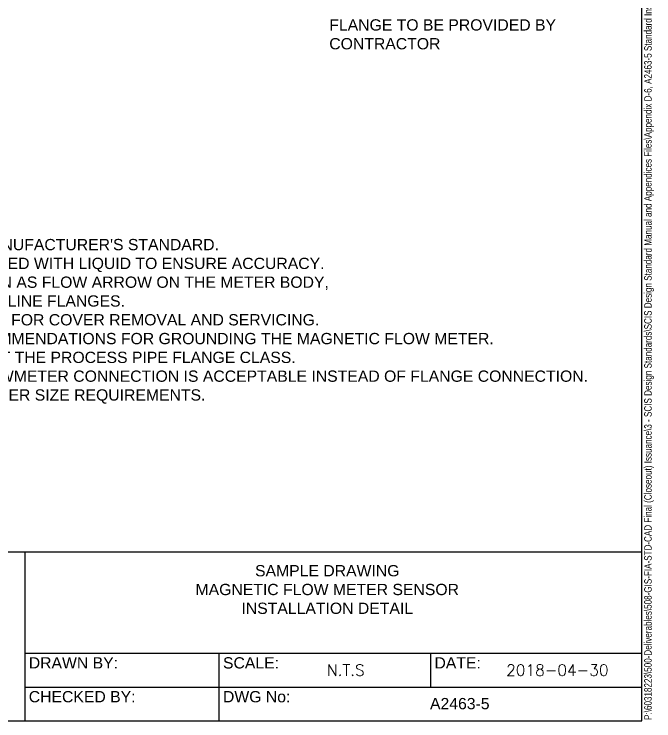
# Model space of a CAD drawing. Header units: millimetres. Extents: x 20 to 208, y 10 to 269.
# Drawn here: x 94.7 to 208.1, y 10 to 135.4 of the extents above; entities that cross this region are included whole.
import ezdxf
from ezdxf.enums import TextEntityAlignment as Align

# ---------------------------------------------------------------- set-up
doc = ezdxf.new("R2010")
doc.units = ezdxf.units.MM
doc.header["$LTSCALE"] = 5
doc.header["$MEASUREMENT"] = 0
doc.layers.get('0').update_dxf_attribs({"linetype": 'CONTINUOUS'})
for name, color, linetype in [('BBATXT', 7, 'CONTINUOUS'), ('C-B-TITLE', 7, 'CONTINUOUS'), ('G-ANNO-SYMB', 5, 'CONTINUOUS')]:
    doc.layers.add(name, color=color, linetype=linetype)
doc.layers.add('N-ANNO-TEXT', color=2, linetype='CONTINUOUS', lineweight=25)
doc.styles.add('_CGS_2-5_NOTES', font='arial.ttf', dxfattribs={"height": 2.5})
doc.styles.add('FILENAME', font='ARIALN.TTF', dxfattribs={"width": 0.95, "height": 2.5})
doc.styles.add('T1_2_5', font='simplex.shx', dxfattribs={"height": 2.5})

# ---------------------------------------------------------------- blocks, each defined once
blk = doc.blocks.new('FILE NAME')
at = {"layer": 'C-B-TITLE', "insert": (360.99, 526.17), "char_height": 2.5, "attachment_point": 1, "style": 'FILENAME'}
blk.add_mtext('P:\\\\60318223\\\\500-Deliverables\\\\508-GIS-FIA-STD-CAD Final (Closeout) Issuance\\\\3 - SCIS Design Standards\\\\SCIS Design Standard Manual and Appendices Files\\\\Appendix D-6, A2463-5 Standard Instr. Mounting Details - 05-Magnetic Flow Meter_Sensor.dwg', dxfattribs=at)

msp = doc.modelspace()

# ---------------------------------------------------------------- linework, layer by layer
for p, q in [((20, 40), (181.99, 40)), ((20, 40), (181.99, 40)), ((20, 40), (181.99, 40)), ((20, 40), (181.99, 40)), ((20, 40), (206, 40)), ((20, 40), (96.56, 40)), ((96.56, 40), (96.56, 10)), ((96.56, 40), (206, 40)), ((96.56, 22), (206, 22)), ((131, 22), (131, 10)), ((168.5, 22), (168.5, 16)), ((96.56, 16), (206, 16))]:
    msp.add_line(p, q)
at = {"layer": 'G-ANNO-SYMB'}
for p, q in [((206, 10), (206, 269)), ((20, 10), (206, 10)), ((26, 10), (206, 10))]:
    msp.add_line(p, q, dxfattribs=at)

# ---------------------------------------------------------------- block references
at = {"layer": 'BBATXT', "xscale": 0.7273500000000013, "yscale": 0.5273499999999984, "zscale": 0.6273500000000001, "rotation": 90}
msp.add_blockref('FILE NAME', (483.88, -252.4), dxfattribs=at)

# ---------------------------------------------------------------- texts
at = {"insert": (150.2, 37.64), "char_height": 2, "attachment_point": 2, "style": '_CGS_2-5_NOTES'}
msp.add_mtext_dynamic_manual_height_columns('SAMPLE DRAWING\\PMAGNETIC FLOW METER SENSOR\\PINSTALLATION DETAIL', width=111.4834, gutter_width=12.5, heights=[0], dxfattribs=at)
at = {"char_height": 2, "style": '_CGS_2-5_NOTES'}
for s, insert, width, attachment_point in [('SCALE:', (131.71, 21.29), 25, 1), ('DRAWN BY:', (97.27, 21.29), 25, 1), ('DATE:', (169.21, 21.29), 25, 1), ('CHECKED BY:', (97.27, 15.29), 25, 1), ('DWG No:', (131.71, 15.29), 25, 1), ('A2463-5', (173.7, 14.06), 63.465, 2)]:
    msp.add_mtext(s, dxfattribs=dict(at, insert=insert, width=width, attachment_point=attachment_point))
at = {"style": 'T1_2_5'}
for tag, text, p in [('N.T.S', 'SCALE', (153.5, 19)), ('2018-04-30', '2018-04-30', (191, 19))]:
    msp.add_attdef(tag, text=text, height=2, dxfattribs=at).set_placement(p, align=Align.MIDDLE_CENTER)
at = {"layer": 'N-ANNO-TEXT', "insert": (150.56, 134.46), "char_height": 2, "attachment_point": 1, "style": '_CGS_2-5_NOTES'}
msp.add_mtext_dynamic_manual_height_columns('FLANGE TO BE PROVIDED BY CONTRACTOR', width=48.0714, gutter_width=12.5, heights=[0], dxfattribs=at)
at = {"layer": 'N-ANNO-TEXT', "insert": (38.63, 95.49), "char_height": 2, "width": 161.4215, "attachment_point": 1, "style": '_CGS_2-5_NOTES'}
msp.add_mtext("\\pi-6,l6,t6;1.^ICONDUIT ENTRY 13mm NPT ON MANUFACTURER'S STANDARD.\\P2.^IMETER MUST BE COMPLETELY FILLED WITH LIQUID TO ENSURE ACCURACY.\\P3.^IFLOW MUST BE IN SAME DIRECTION AS FLOW ARROW ON THE METER BODY,\\P4.^IMOUNT THE METER BETWEEN PIPELINE FLANGES.\\P5.^ICONSIDER ADEQUATE CLEARANCE FOR COVER REMOVAL AND SERVICING.\\P6.^IFOLLOW MANUFACTURER'S RECOMMENDATIONS FOR GROUNDING THE MAGNETIC FLOW METER.\\P7.^IFLOWMETER FLANGE CLASS TO FIT THE PROCESS PIPE FLANGE CLASS.\\P8.^IOTHER STYLE REDUCED PIPE FLOWMETER CONNECTION IS ACCEPTABLE INSTEAD OF FLANGE CONNECTION.\\P9.^IREFER TO P&ID DRAWING FOR METER SIZE REQUIREMENTS.", dxfattribs=at)

doc.saveas('drawing.dxf')
